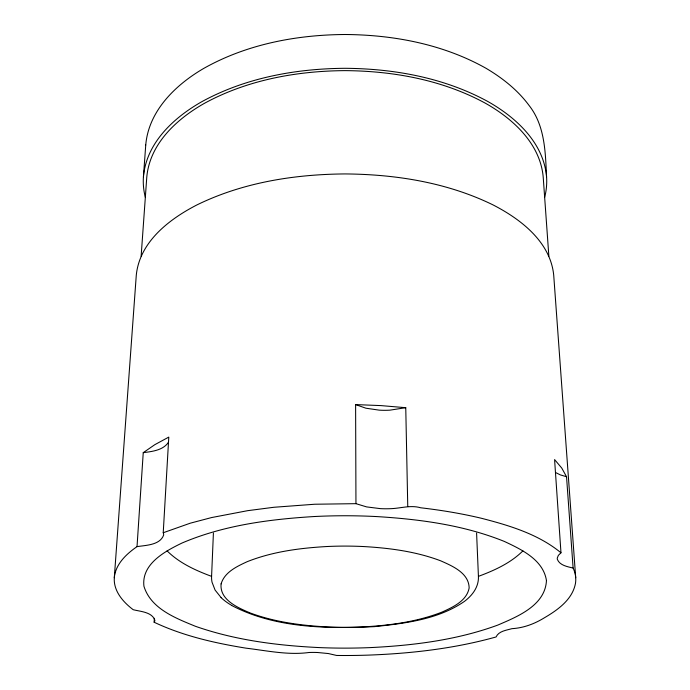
<?xml version="1.0" encoding="UTF-8"?>
<svg xmlns="http://www.w3.org/2000/svg" width="690" height="690" viewBox="0 0 690 690"><rect width="100%" height="100%" fill="white"/><g stroke="black" fill="none" stroke-linecap="round" stroke-linejoin="round"><path stroke-width="1.03" d="M154.362 618.283L154.129 622.233C183.083 635.913 214.607 643.071 246.071 648.169C266.952 650.67 288.023 655.327 309.034 652.49A107.157 107.157 0 0 1 317.572 652.507L328.328 653.542L336.616 655.457A699.281 699.281 0 0 0 368.167 655.12C411.257 653.542 454.477 648.591 496.093 636.956C498.672 631.091 506.425 630.281 511.902 628.668C523.693 627.969 534.534 623.872 544.582 617.671C557.796 609.926 572.467 599.515 575.46 583.421A25.151 25.151 0 0 0 575.702 577.72L553.716 275.207C550.404 241.888 520.89 219.273 493.238 205.008C447.37 182.496 395.732 174.311 345 173.932C294.268 174.311 242.63 182.496 196.754 205.008C169.102 219.273 139.596 241.897 136.284 275.207L114.299 577.728C113.401 591.097 123.2 602.154 133.196 609.701C140.493 611.59 152.076 611.961 154.879 620.284A3.735 3.735 0 0 1 154.112 622.216M213.408 533.042L211.58 576.504A23.486 23.486 0 0 0 212.046 582.231L215.073 590.045L221.128 597.618M137.025 546.627C146.064 545.221 159.959 545.169 163.651 535.052A5.304 5.304 0 0 0 163.228 532.74L168.791 437.098L154.853 444.653L143.244 452.657L137.025 546.627C126.425 553.966 115.515 564.101 114.299 577.728M141.131 256.214L146.772 177.27C149.652 143.77 176.916 118.818 204.585 103.241C247.382 79.928 296.64 70.967 345 70.63C393.352 70.967 442.609 79.928 485.406 103.233C513.075 118.818 540.339 143.762 543.22 177.261L548.861 256.214M168.498 442.204C163.142 450.346 152.119 451.519 143.244 452.657M522.908 550.87C510.617 563.092 494.463 570.414 478.429 576.357M573.114 568.06L566.533 476.712L561.764 468.07L554.579 459.557L560.979 552.785L558.357 555.372L557.296 558.02A4.312 4.312 0 0 0 557.391 559.478C559.892 565.481 567.491 566.654 573.114 568.06A27.807 27.807 0 0 1 575.736 577.72M163.237 532.74L190.285 523.184L211.589 517.56L247.684 510.669L273.835 507.279L314.778 504.235L355.954 503.666L366.588 506.9L380.354 508.634A107.183 107.183 0 0 0 391.359 508.651C401.235 508.211 410.791 504.899 420.684 507.78C441.1 510.152 461.42 513.498 481.422 518.276C509.384 525.478 538.303 534.12 560.979 552.785M407.756 506.443L405.755 407.695L389.885 410.162A89.993 89.993 0 0 1 379.224 410.145L365.907 408.204L355.609 404.59L355.954 503.666M355.609 404.59L380.94 405.599L405.755 407.695M566.533 476.712L560.366 474.91L555.467 472.46M211.589 576.366C195.546 570.414 179.383 563.092 167.092 550.87M231.659 605.466C275.103 628.228 326.637 628.823 374.446 626.641C405.263 623.363 438.314 619.448 464.499 601.344C469.968 597.186 474.875 591.839 477.135 585.241A23.84 23.84 0 0 0 478.429 576.504L476.592 533.051M231.693 605.397A57.373 57.373 0 0 1 221.085 597.669M546.575 176.675A64.334 64.334 0 0 1 544.652 197.357M145.349 197.375A64.325 64.325 0 0 1 143.425 176.683M145.745 144.986L143.442 176.683C146.418 142.649 174.113 117.3 202.23 101.465C245.744 77.763 295.829 68.646 345 68.301C394.163 68.646 444.257 77.754 487.761 101.465C515.879 117.3 543.582 142.64 546.549 176.675C545.393 152.231 545.014 125.666 529.083 105.467C517.681 90.036 502.423 77.979 486.002 68.275C443.247 44.238 393.662 34.828 345 34.5C296.329 34.828 246.744 44.238 203.99 68.275C175.76 84.611 148.643 110.745 145.745 144.986M221.093 583.895C219.48 599.92 237.903 607.692 250.039 612.91C275.172 622.251 302.065 625.649 328.707 627.003A378.146 378.146 0 0 0 360.836 627.02C388.298 625.632 416.096 622.173 441.876 612.151C452.769 607.217 466.707 601.059 469.148 587.966C468.915 572.942 452.261 565.938 440.539 560.763C416.044 551.526 389.807 548.058 363.803 546.558A377.611 377.611 0 0 0 326.732 546.532C299.779 548.093 272.498 551.629 247.244 561.66C236.963 566.395 224.578 572.122 221.093 583.895M546.454 580.566C545.186 605.535 517.414 616.653 497.723 625.114C456.745 640.122 412.948 645.564 369.573 647.634A611.064 611.064 0 0 1 319.712 647.608C277.665 645.599 235.307 640.268 195.417 626.287C175.622 618.154 150.825 608.727 143.943 586.276C141.226 563.997 165.126 551.172 182.091 542.995C223.689 525.245 269.212 519.311 314.028 516.543A609.675 609.675 0 0 1 376.878 516.586C420.158 519.251 463.939 525.107 504.39 541.452C521.468 549.473 543.254 559.737 546.454 580.566"/></g></svg>
